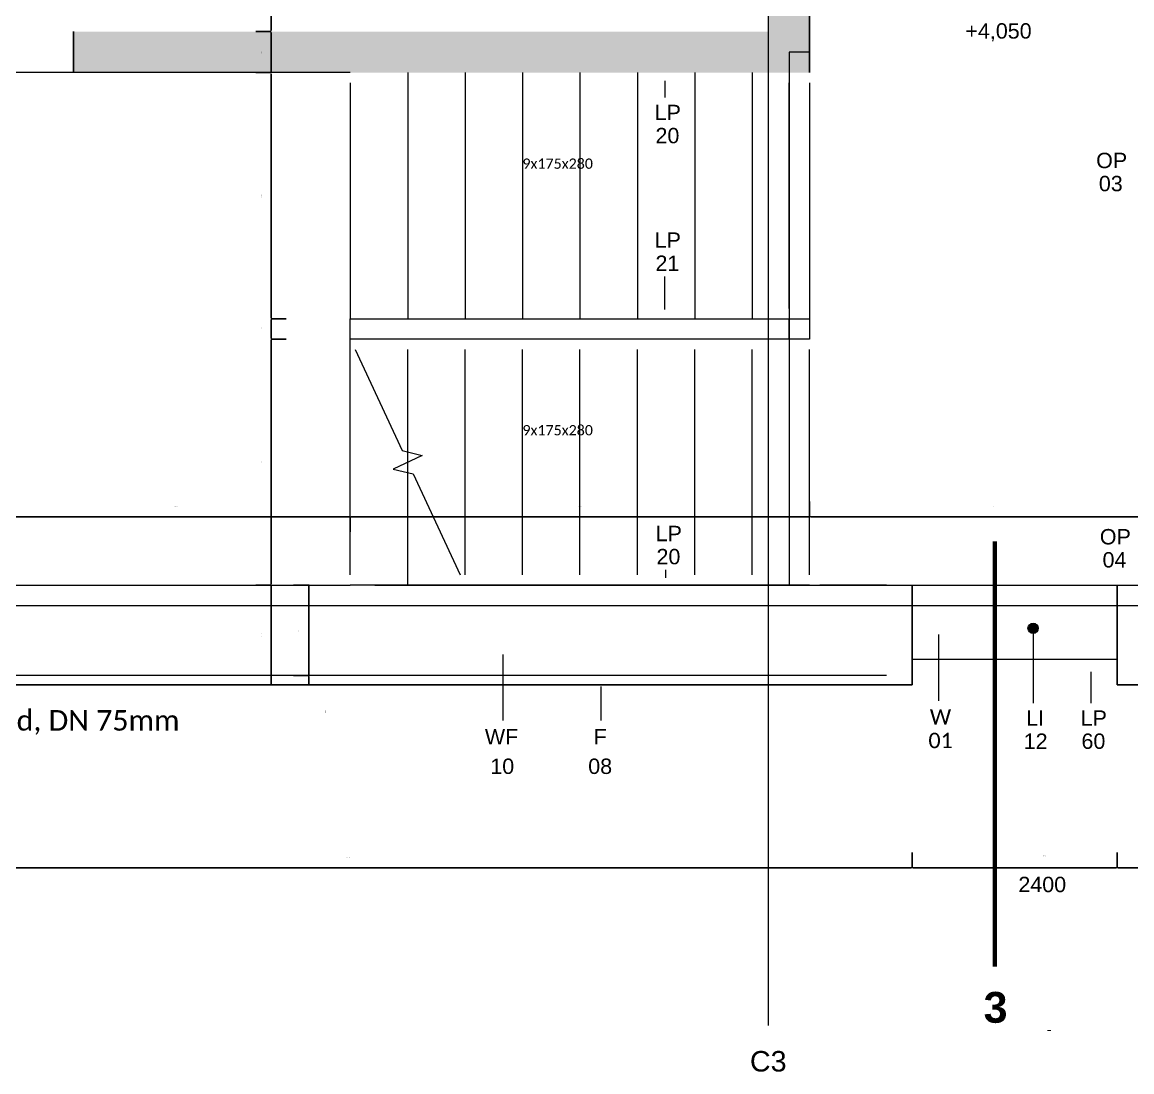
# Model space of a CAD drawing. Extents: x -47641 to 202, y -7675 to 12965.
# Drawn here: x -40475 to -35063, y -7675 to -2556 of the extents above; entities that cross this region are included whole.
import ezdxf

# ---------------------------------------------------------------- set-up
doc = ezdxf.new("R2010")
doc.units = 0
for name, color, linetype, lineweight in [('A-____-____-DIMS', 9, 'CONTINUOUS', 5), ('A-AREA-____-OTLN', 9, 'CONTINUOUS', 5), ('A-AREA-BNDY-OTLN', 9, 'CONTINUOUS', 5), ('A-FLOR-____-OTLN', 9, 'CONTINUOUS', 9), ('A-FLOR-HRAL-IDEN', 9, 'CONTINUOUS', 9), ('A-GENM-____-IDEN', 9, 'CONTINUOUS', 9), ('A-GLAZ-____-IDEN', 9, 'CONTINUOUS', 9), ('A-WALL-____-IDEN', 9, 'CONTINUOUS', 9), ('A-WALL-____-MCUT', 9, 'CONTINUOUS', 25), ('A-WALL-____-PATT', 9, 'CONTINUOUS', 25), ('G-____-____-DIMS', 9, 'CONTINUOUS', 5), ('G-____-____-SYMB', 9, 'CONTINUOUS', 9), ('G-____-____-TEXT', 9, 'CONTINUOUS', 5), ('I-WALL-____-MCUT', 9, 'CONTINUOUS', 25), ('S-GRID-____-IDEN', 9, 'CONTINUOUS', 9), ('S-GRID-____-OTLN', 9, 'CONTINUOUS', 5), ('S-STRS-____-MBND', 9, 'CONTINUOUS', 9), ('S-STRS-____-OTLN', 9, 'CONTINUOUS', 9)]:
    doc.layers.add(name, color=color, linetype=linetype, lineweight=lineweight)
doc.styles.add('Arial', font='Arial')
doc.styles.add('Arial_1', font='Arial_1')
doc.styles.add('Arial_2', font='Arial_2')
doc.styles.add('Arial_3', font='Arial_3')
doc.styles.add('Arial_B_1', font='Arial_B_1')
doc.styles.add('Calibri', font='Calibri')
doc.styles.add('Calibri_1', font='Calibri_1')
doc.styles.add('Calibri_2', font='Calibri_2')
doc.dimstyles.get("Standard").update_dxf_attribs({"dimtxt": 2.5, "dimasz": 2.5, "dimexe": 1.25, "dimexo": 0.625, "dimtad": 0, "dimtoh": 1, "dimdec": 4, "dimzin": 1, "dimdsep": 46, "dimtxsty": 'Standard', "dimcen": 0.09, "dimadec": 0, "dimazin": 0, "dimtfac": 1, "dimtdec": 4, "dimtofl": 0, "dimtmove": 0, "dimatfit": 3, "dimfxl": 1, "dimtolj": 1, "dimtzin": 0, "dimarcsym": 0})

# ---------------------------------------------------------------- blocks, each defined once
blk = doc.blocks.new('*D32')
at = {"layer": 'A-____-____-DIMS', "color": 0, "linetype": 'ByBlock', "lineweight": -2}
for p, q in [((-39151.7, -5301.8), (-39076.1, -5301.8)), ((-39077.3, -5736.8), (-39077.3, -5306.8)), ((-39151.7, -5741.8), (-39076.1, -5741.8))]:
    blk.add_line(p, q, dxfattribs=at)
for points in [[(-39077.3, -5301.8), (-39076.9, -5304.3), (-39077.7, -5304.3)], [(-39077.3, -5741.8), (-39077.7, -5739.3), (-39076.9, -5739.3)]]:
    blk.add_solid(points, dxfattribs=at)
at = {"layer": 'A-____-____-DIMS', "color": 0, "linetype": 'CONTINUOUS', "lineweight": -2, "insert": (-39125.6, -5521.8), "char_height": 2.5, "width": 14.167, "attachment_point": 5, "rotation": 90}
blk.add_mtext('440.0000', dxfattribs=at)
blk = doc.blocks.new('*D33')
at = {"layer": 'A-____-____-DIMS', "color": 0, "linetype": 'ByBlock', "lineweight": -2}
for p, q in [((-39151.7, -5741.8), (-39076.1, -5741.8)), ((-39151.7, -5786.8), (-39076.1, -5786.8)), ((-39077.3, -5781.8), (-39077.3, -5746.8))]:
    blk.add_line(p, q, dxfattribs=at)
for points in [[(-39077.3, -5741.8), (-39076.9, -5744.3), (-39077.7, -5744.3)], [(-39077.3, -5786.8), (-39077.7, -5784.3), (-39076.9, -5784.3)]]:
    blk.add_solid(points, dxfattribs=at)
at = {"layer": 'A-____-____-DIMS', "color": 0, "linetype": 'CONTINUOUS', "lineweight": -2, "insert": (-38995.1, -5919), "char_height": 2.5, "width": 11.944, "attachment_point": 5, "rotation": 90}
blk.add_mtext('45.0000', dxfattribs=at)
blk = doc.blocks.new('*D45')
at = {"layer": 'A-____-____-DIMS', "color": 0, "linetype": 'ByBlock', "lineweight": -2}
for p, q in [((-36134.9, -6605.3), (-36134.9, -6680.9)), ((-35134.9, -6605.3), (-35134.9, -6680.9)), ((-36129.9, -6679.6), (-35139.9, -6679.6))]:
    blk.add_line(p, q, dxfattribs=at)
for points in [[(-36134.9, -6679.6), (-36132.4, -6679.2), (-36132.4, -6680.1)], [(-35134.9, -6679.6), (-35137.4, -6680.1), (-35137.4, -6679.2)]]:
    blk.add_solid(points, dxfattribs=at)
at = {"layer": 'A-____-____-DIMS', "color": 0, "linetype": 'CONTINUOUS', "lineweight": -2, "insert": (-35491, -6622.3), "char_height": 2.5, "width": 15, "attachment_point": 5}
blk.add_mtext('1000.0000', dxfattribs=at)
blk = doc.blocks.new('*D95')
at = {"layer": 'A-____-____-DIMS', "color": 0, "linetype": 'ByBlock', "lineweight": -2}
for p, q in [((-35134.9, -6605.3), (-35134.9, -6680.9)), ((-31884.9, -6605.3), (-31884.9, -6680.9)), ((-35129.9, -6679.6), (-31889.9, -6679.6))]:
    blk.add_line(p, q, dxfattribs=at)
for points in [[(-35134.9, -6679.6), (-35132.4, -6679.2), (-35132.4, -6680.1)], [(-31884.9, -6679.6), (-31887.4, -6680.1), (-31887.4, -6679.2)]]:
    blk.add_solid(points, dxfattribs=at)
at = {"layer": 'A-____-____-DIMS', "color": 0, "linetype": 'CONTINUOUS', "lineweight": -2, "insert": (-33509.9, -6631.3), "char_height": 2.5, "width": 15.556, "attachment_point": 5}
blk.add_mtext('3250.0000', dxfattribs=at)
blk = doc.blocks.new('*D97')
at = {"layer": 'A-____-____-DIMS', "color": 0, "linetype": 'ByBlock', "lineweight": -2}
for p, q in [((-41634.9, -6605.3), (-41634.9, -6680.9)), ((-36134.9, -6605.3), (-36134.9, -6680.9)), ((-41629.9, -6679.6), (-36139.9, -6679.6))]:
    blk.add_line(p, q, dxfattribs=at)
for points in [[(-41634.9, -6679.6), (-41632.4, -6679.2), (-41632.4, -6680.1)], [(-36134.9, -6679.6), (-36137.4, -6680.1), (-36137.4, -6679.2)]]:
    blk.add_solid(points, dxfattribs=at)
at = {"layer": 'A-____-____-DIMS', "color": 0, "linetype": 'CONTINUOUS', "lineweight": -2, "insert": (-38884.9, -6631.3), "char_height": 2.5, "width": 15.556, "attachment_point": 5}
blk.add_mtext('5500.0000', dxfattribs=at)
blk = doc.blocks.new('*D214')
at = {"layer": 'A-____-____-DIMS', "color": 0, "linetype": 'ByBlock', "lineweight": -2}
for p, q in [((-36634.9, -4892.9), (-36634.9, -4968.5)), ((-34839.9, -4967.3), (-36629.9, -4967.3)), ((-34834.9, -5041.7), (-34834.9, -4966))]:
    blk.add_line(p, q, dxfattribs=at)
for points in [[(-36634.9, -4967.3), (-36632.4, -4966.9), (-36632.4, -4967.7)], [(-34834.9, -4967.3), (-34837.4, -4967.7), (-34837.4, -4966.9)]]:
    blk.add_solid(points, dxfattribs=at)
at = {"layer": 'A-____-____-DIMS', "color": 0, "linetype": 'CONTINUOUS', "lineweight": -2, "insert": (-35734.9, -4919), "char_height": 2.5, "width": 15, "attachment_point": 5}
blk.add_mtext('1800.0000', dxfattribs=at)
blk = doc.blocks.new('*D215')
at = {"layer": 'A-____-____-DIMS', "color": 0, "linetype": 'ByBlock', "lineweight": -2}
for p, q in [((-36634.9, -4892.9), (-36634.9, -4968.5)), ((-38874.9, -5041.7), (-38874.9, -4966)), ((-36639.9, -4967.3), (-38869.9, -4967.3))]:
    blk.add_line(p, q, dxfattribs=at)
for points in [[(-38874.9, -4967.3), (-38872.4, -4966.9), (-38872.4, -4967.7)], [(-36634.9, -4967.3), (-36637.4, -4967.7), (-36637.4, -4966.9)]]:
    blk.add_solid(points, dxfattribs=at)
at = {"layer": 'A-____-____-DIMS', "color": 0, "linetype": 'CONTINUOUS', "lineweight": -2, "insert": (-37754.9, -4919), "char_height": 2.5, "width": 15.833, "attachment_point": 5}
blk.add_mtext('2240.0000', dxfattribs=at)
blk = doc.blocks.new('*D216')
at = {"layer": 'A-____-____-DIMS', "color": 0, "linetype": 'ByBlock', "lineweight": -2}
for p, q in [((-40574.9, -5041.7), (-40574.9, -4966)), ((-38879.9, -4967.3), (-40569.9, -4967.3)), ((-38874.9, -5041.7), (-38874.9, -4966))]:
    blk.add_line(p, q, dxfattribs=at)
for points in [[(-40574.9, -4967.3), (-40572.4, -4966.9), (-40572.4, -4967.7)], [(-38874.9, -4967.3), (-38877.4, -4967.7), (-38877.4, -4966.9)]]:
    blk.add_solid(points, dxfattribs=at)
at = {"layer": 'A-____-____-DIMS', "color": 0, "linetype": 'CONTINUOUS', "lineweight": -2, "insert": (-39724.9, -4919), "char_height": 2.5, "width": 15, "attachment_point": 5}
blk.add_mtext('1700.0000', dxfattribs=at)
blk = doc.blocks.new('*D219')
at = {"layer": 'A-____-____-DIMS', "color": 0, "linetype": 'ByBlock', "lineweight": -2}
for p, q in [((-39335.8, -5301.8), (-39260.2, -5301.8)), ((-39261.4, -5781.8), (-39261.4, -5306.8)), ((-39335.8, -5786.8), (-39260.2, -5786.8))]:
    blk.add_line(p, q, dxfattribs=at)
for points in [[(-39261.4, -5301.8), (-39261, -5304.3), (-39261.8, -5304.3)], [(-39261.4, -5786.8), (-39261.8, -5784.3), (-39261, -5784.3)]]:
    blk.add_solid(points, dxfattribs=at)
at = {"layer": 'A-____-____-DIMS', "color": 0, "linetype": 'CONTINUOUS', "lineweight": -2, "insert": (-39309.7, -5544.3), "char_height": 2.5, "width": 13.889, "attachment_point": 5, "rotation": 90}
blk.add_mtext('485.0000', dxfattribs=at)
blk = doc.blocks.new('*D220')
at = {"layer": 'A-____-____-DIMS', "color": 0, "linetype": 'ByBlock', "lineweight": -2}
for p, q in [((-39187, -4102.2), (-39262.7, -4102.2)), ((-39261.4, -5296.8), (-39261.4, -4107.2)), ((-39335.8, -5301.8), (-39260.2, -5301.8))]:
    blk.add_line(p, q, dxfattribs=at)
for points in [[(-39261.4, -4102.2), (-39261, -4104.7), (-39261.8, -4104.7)], [(-39261.4, -5301.8), (-39261.8, -5299.3), (-39261, -5299.3)]]:
    blk.add_solid(points, dxfattribs=at)
at = {"layer": 'A-____-____-DIMS', "color": 0, "linetype": 'CONTINUOUS', "lineweight": -2, "insert": (-39309.7, -4702), "char_height": 2.5, "width": 14.444, "attachment_point": 5, "rotation": 90}
blk.add_mtext('1199.6000', dxfattribs=at)
blk = doc.blocks.new('*D221')
at = {"layer": 'A-____-____-DIMS', "color": 0, "linetype": 'ByBlock', "lineweight": -2}
for p, q in [((-39187, -4001.8), (-39262.7, -4001.8)), ((-39261.4, -4097.2), (-39261.4, -4006.8)), ((-39187, -4102.2), (-39262.7, -4102.2))]:
    blk.add_line(p, q, dxfattribs=at)
for points in [[(-39261.4, -4001.8), (-39261, -4004.3), (-39261.8, -4004.3)], [(-39261.4, -4102.2), (-39261.8, -4099.7), (-39261, -4099.7)]]:
    blk.add_solid(points, dxfattribs=at)
at = {"layer": 'A-____-____-DIMS', "color": 0, "linetype": 'CONTINUOUS', "lineweight": -2, "insert": (-39309.7, -4052), "char_height": 2.5, "width": 13.333, "attachment_point": 5, "rotation": 90}
blk.add_mtext('100.4000', dxfattribs=at)
blk = doc.blocks.new('*D222')
at = {"layer": 'A-____-____-DIMS', "color": 0, "linetype": 'ByBlock', "lineweight": -2}
for p, q in [((-39335.8, -2801.8), (-39260.2, -2801.8)), ((-39261.4, -3996.8), (-39261.4, -2806.8)), ((-39187, -4001.8), (-39262.7, -4001.8))]:
    blk.add_line(p, q, dxfattribs=at)
for points in [[(-39261.4, -2801.8), (-39261, -2804.3), (-39261.8, -2804.3)], [(-39261.4, -4001.8), (-39261.8, -3999.3), (-39261, -3999.3)]]:
    blk.add_solid(points, dxfattribs=at)
at = {"layer": 'A-____-____-DIMS', "color": 0, "linetype": 'CONTINUOUS', "lineweight": -2, "insert": (-39309.7, -3401.8), "char_height": 2.5, "width": 15, "attachment_point": 5, "rotation": 90}
blk.add_mtext('1200.0000', dxfattribs=at)
blk = doc.blocks.new('*D223')
at = {"layer": 'A-____-____-DIMS', "color": 0, "linetype": 'ByBlock', "lineweight": -2}
for p, q in [((-39335.8, -2601.8), (-39260.2, -2601.8)), ((-39261.4, -2796.8), (-39261.4, -2606.8)), ((-39335.8, -2801.8), (-39260.2, -2801.8))]:
    blk.add_line(p, q, dxfattribs=at)
for points in [[(-39261.4, -2601.8), (-39261, -2604.3), (-39261.8, -2604.3)], [(-39261.4, -2801.8), (-39261.8, -2799.3), (-39261, -2799.3)]]:
    blk.add_solid(points, dxfattribs=at)
at = {"layer": 'A-____-____-DIMS', "color": 0, "linetype": 'CONTINUOUS', "lineweight": -2, "insert": (-39309.7, -2701.8), "char_height": 2.5, "width": 13.611, "attachment_point": 5, "rotation": 90}
blk.add_mtext('200.0000', dxfattribs=at)
blk = doc.blocks.new('*D224')
at = {"layer": 'A-____-____-DIMS', "color": 0, "linetype": 'ByBlock', "lineweight": -2}
for p, q in [((-39335.8, -2341.8), (-39260.2, -2341.8)), ((-39261.4, -2596.8), (-39261.4, -2346.8)), ((-39335.8, -2601.8), (-39260.2, -2601.8))]:
    blk.add_line(p, q, dxfattribs=at)
for points in [[(-39261.4, -2341.8), (-39261, -2344.3), (-39261.8, -2344.3)], [(-39261.4, -2601.8), (-39261.8, -2599.3), (-39261, -2599.3)]]:
    blk.add_solid(points, dxfattribs=at)
at = {"layer": 'A-____-____-DIMS', "color": 0, "linetype": 'CONTINUOUS', "lineweight": -2, "insert": (-39309.7, -2471.8), "char_height": 2.5, "width": 13.611, "attachment_point": 5, "rotation": 90}
blk.add_mtext('260.0000', dxfattribs=at)

msp = doc.modelspace()

# ---------------------------------------------------------------- hatches: boundary and pattern name
at = {"layer": 'A-GENM-____-IDEN'}
h = msp.add_hatch(color=256, dxfattribs=at)
edge = h.paths.add_edge_path(flags=0)
edge.add_arc((-35544.93142, -5511.79436), 25, 0, 360)
at = {"layer": 'A-WALL-____-PATT', "lineweight": 9}
for points in [[(-36834.90222, -2801.79436), (-36634.90222, -2801.79436), (-36634.90222, -2226.79436), (-36834.90222, -2226.79436), (-36834.90222, -2601.79436)], [(-36834.90222, -2801.79436), (-36834.90222, -2601.79436), (-40224.90222, -2601.79436), (-40224.90222, -2801.79436), (-37313.92271, -2801.79436)]]:
    msp.add_hatch(color=256, dxfattribs=at).paths.add_polyline_path(points, flags=0)
at = {"layer": 'A-WALL-____-PATT', "lineweight": 5}
h = msp.add_hatch(dxfattribs=at)
h.set_pattern_fill('FP_1', color=256, style=0)
h.set_pattern_definition([])
h.paths.add_polyline_path([(-32449.90222, -5741.79436), (-32449.90222, -5301.79436), (-35134.93142, -5301.79436), (-35134.93142, -5741.79436), (-32734.90222, -5741.79436)], flags=0)
h.paths.add_polyline_path([(-36134.93142, -5741.79436), (-36134.93142, -5301.79436), (-41634.93142, -5301.79436), (-41634.93142, -5741.79436), (-37313.92271, -5741.79436)], flags=0)
h.paths.add_polyline_path([(-42634.93142, -5741.79436), (-42634.93142, -5301.79436), (-45274.90222, -5301.79436), (-45274.90222, -5741.79436), (-44100.55937, -5741.79436)], flags=0)
h.paths.add_polyline_path([(-32834.90222, -5740.13128), (-32834.90222, -5640.13128), (-32734.90222, -5640.13128), (-32734.90222, -5740.13128)], flags=0)
h.paths.add_polyline_path([(-41254.90222, -5740.13128), (-41254.90222, -5640.13128), (-41154.90222, -5640.13128), (-41154.90222, -5740.13128)], flags=0)
h.paths.add_polyline_path([(-44834.90222, -5740.13128), (-44834.90222, -5640.13128), (-44734.90222, -5640.13128), (-44734.90222, -5740.13128)], flags=0)
h = msp.add_hatch(dxfattribs=at)
h.set_pattern_fill('FP_4', color=256, style=0)
h.set_pattern_definition([])
h.paths.add_polyline_path([(-22949.90222, -5786.79436), (-22949.90222, -5741.79436), (-26634.93142, -5741.79436), (-26634.93142, -5786.79436), (-23740.64939, -5786.79436)], flags=0)
h.paths.add_polyline_path([(-27634.93142, -5786.79436), (-27634.93142, -5741.79436), (-28884.93142, -5741.79436), (-28884.93142, -5786.79436)], flags=0)
h.paths.add_polyline_path([(-29884.93142, -5786.79436), (-29884.93142, -5741.79436), (-30884.93142, -5741.79436), (-30884.93142, -5786.79436), (-30527.28605, -5786.79436)], flags=0)
h.paths.add_polyline_path([(-31884.93142, -5786.79436), (-31884.93142, -5741.79436), (-35134.93142, -5741.79436), (-35134.93142, -5786.79436), (-33920.60438, -5786.79436)], flags=0)
h.paths.add_polyline_path([(-36134.93142, -5786.79436), (-36134.93142, -5741.79436), (-41634.93142, -5741.79436), (-41634.93142, -5786.79436), (-37313.92271, -5786.79436)], flags=0)
h.paths.add_polyline_path([(-42634.93142, -5786.79436), (-42634.93142, -5741.79436), (-45274.90222, -5741.79436), (-45274.90222, -5786.79436), (-44100.55937, -5786.79436)], flags=0)

# ---------------------------------------------------------------- linework, layer by layer
at = {"layer": 'A-AREA-____-OTLN', "lineweight": 25}
for p, q in [((-36734.90222, -2852.19436), (-36734.90222, -3951.39436)), ((-36734.90222, -4001.39436), (-36734.90222, -4101.79436))]:
    msp.add_line(p, q, dxfattribs=at)
at = {"layer": 'A-AREA-BNDY-OTLN'}
msp.add_lwpolyline([(-40224.90222, -726.79436), (-40224.90222, -2226.79436), (-36634.90222, -2226.79436), (-36634.90222, -2701.79436), (-36734.90222, -2701.79436), (-36734.90222, -5301.79436), (-32699.90222, -5301.79436), (-32699.90222, -5261.79436), (-34834.90222, -5261.79436), (-34834.90222, -3301.79436), (-34834.90222, -2226.79436), (-33977.40222, -2226.79436), (-32699.90222, -2226.79436), (-32699.90222, -726.79436), (-34252.40222, -726.79436), (-36302.40222, -726.79436), (-36834.90222, -726.79436), (-37367.40222, -726.79436), (-37917.40222, -726.79436), (-38777.40222, -726.79436)], close=True, dxfattribs=at)
at = {"layer": 'A-FLOR-____-OTLN'}
for p, q in [((-36634.90222, -4001.84397), (-36634.90222, -4101.79436)), ((-36134.93142, -5661.79436), (-35134.93142, -5661.79436))]:
    msp.add_line(p, q, dxfattribs=at)
at = {"layer": 'A-FLOR-HRAL-IDEN'}
for p, q in [((-37340.62299, -2842.02784), (-37340.62299, -2923.62364)), ((-37340.62299, -3956.12439), (-37340.62299, -3796.07109)), ((-37335.69215, -5265.91009), (-37335.69215, -5226.89372)), ((-35263.09773, -5723.99711), (-35263.09773, -5877.08504))]:
    msp.add_line(p, q, dxfattribs=at)
at = {"layer": 'A-GENM-____-IDEN'}
msp.add_line((-35544.93142, -5511.79436), (-35544.93142, -5877.08504), dxfattribs=at)
msp.add_circle((-35544.93142, -5511.79436), 25, dxfattribs=at)
at = {"layer": 'A-GLAZ-____-IDEN'}
msp.add_line((-36006.67944, -5541.53916), (-36006.67944, -5866.07215), dxfattribs=at)
at = {"layer": 'A-WALL-____-IDEN'}
for p, q in [((-38130.48042, -5639.48454), (-38130.48042, -5961.42457)), ((-37652.93605, -5795.08889), (-37652.93605, -5961.42457))]:
    msp.add_line(p, q, dxfattribs=at)
at = {"layer": 'A-WALL-____-MCUT', "lineweight": 9}
for p, q in [((-40224.90222, -2601.79436), (-40224.90222, -2601.84397)), ((-36259.98103, -5741.79436), (-41634.93142, -5741.79436))]:
    msp.add_line(p, q, dxfattribs=at)
at = {"layer": 'A-WALL-____-MCUT'}
for p, q in [((-36634.55183, -5301.79436), (-38754.86016, -5301.79436)), ((-36259.98103, -5301.79436), (-36584.45262, -5301.79436)), ((-36134.93142, -5786.79436), (-36134.93142, -5301.79436)), ((-35134.93142, -5301.79436), (-35134.93142, -5786.79436)), ((-41634.93142, -5786.79436), (-36134.93142, -5786.79436)), ((-35134.93142, -5786.79436), (-31884.93142, -5786.79436))]:
    msp.add_line(p, q, dxfattribs=at)
at = {"layer": 'G-____-____-SYMB', "linetype": 'CONTINUOUS', "lineweight": 100}
msp.add_line((-35731.85053, -7161.72971), (-35731.85053, -5087.54622), dxfattribs=at)
at = {"layer": 'I-WALL-____-MCUT'}
for p, q in [((-36634.90222, -2801.73538), (-36634.90222, -2226.79436)), ((-40224.90222, -2801.79436), (-40224.90222, -2601.84397))]:
    msp.add_line(p, q, dxfattribs=at)
at = {"layer": 'S-GRID-____-OTLN', "linetype": 'CONTINUOUS', "lineweight": 9}
for p, q in [((-36834.90222, -6198.93533), (-36834.90222, 11487.43445)), ((-22634.82695, -5401.79436), (-46120.05674, -5401.79436)), ((-36834.90222, -7448.93533), (-36834.90222, -6198.93533))]:
    msp.add_line(p, q, dxfattribs=at)
at = {"layer": 'S-STRS-____-MBND'}
for p, q in [((-38874.90222, -2801.79436), (-40574.90222, -2801.79436)), ((-38594.90222, -2801.79436), (-38594.90222, -4001.79436)), ((-38594.90222, -2801.79436), (-38594.90222, -4001.79436)), ((-38314.90222, -2801.79436), (-38314.90222, -4001.79436)), ((-38314.90222, -2801.79436), (-38314.90222, -4001.79436)), ((-38034.90222, -2801.79436), (-38034.90222, -4001.79436)), ((-38034.90222, -2801.79436), (-38034.90222, -4001.79436)), ((-37754.90222, -2801.79436), (-37754.90222, -4001.79436)), ((-37754.90222, -2801.79436), (-37754.90222, -4001.79436)), ((-37474.90222, -2801.79436), (-37474.90222, -4001.79436)), ((-37474.90222, -2801.79436), (-37474.90222, -4001.79436)), ((-37194.90222, -2801.79436), (-37194.90222, -4001.79436)), ((-37194.90222, -2801.79436), (-37194.90222, -4001.79436)), ((-36914.90222, -2801.79436), (-36914.90222, -4001.79436)), ((-36914.90222, -2801.79436), (-36914.90222, -4001.79436)), ((-38874.90222, -2851.8346), (-38874.90222, -4001.79436)), ((-38874.90222, -2851.8346), (-38874.90222, -4001.79436)), ((-36634.90222, -2851.8346), (-36634.90222, -4001.79436)), ((-38874.90222, -4001.79436), (-36634.90222, -4001.79436)), ((-38874.90222, -4101.79436), (-38874.90222, -4001.79436)), ((-38874.68682, -4101.79436), (-38874.90222, -4101.79436)), ((-38874.90222, -5251.34475), (-38874.90222, -4101.79436)), ((-38874.90222, -5251.34475), (-38874.90222, -4101.79436)), ((-38594.90222, -4701.79436), (-38594.90222, -4651.56945)), ((-38594.90222, -4701.79436), (-38594.90222, -4651.56945)), ((-38594.90222, -5301.79436), (-38594.90222, -4752.01928)), ((-38594.90222, -5301.79436), (-38594.90222, -4752.01928)), ((-40574.90222, -5301.79436), (-38874.90222, -5301.79436)), ((-38874.90222, -5301.79436), (-38874.90222, -5301.44397)), ((-38874.90222, -5301.79436), (-38874.90222, -5301.44397)), ((-38754.90222, -5301.79436), (-38874.90222, -5301.79436))]:
    msp.add_line(p, q, dxfattribs=at)
at = {"layer": 'S-STRS-____-MBND', "linetype": 'CONTINUOUS', "lineweight": 5}
for p, q in [((-38851.18491, -4152.19436), (-38621.31587, -4645.15013)), ((-38621.31587, -4645.15013), (-38524.09693, -4668.77731)), ((-38524.09693, -4668.77731), (-38665.70752, -4734.81142)), ((-38665.70752, -4734.81142), (-38568.48858, -4758.4386)), ((-38568.48858, -4758.4386), (-38338.61954, -5251.39436))]:
    msp.add_line(p, q, dxfattribs=at)
at = {"layer": 'S-STRS-____-OTLN'}
for p, q in [((-38594.90222, -4101.79436), (-38874.68682, -4101.79436)), ((-38314.90222, -4101.79436), (-38594.90222, -4101.79436)), ((-38034.90222, -4101.79436), (-38314.90222, -4101.79436)), ((-37754.90222, -4101.79436), (-38034.90222, -4101.79436)), ((-37474.90222, -4101.79436), (-37754.90222, -4101.79436)), ((-37194.90222, -4101.79436), (-37474.90222, -4101.79436)), ((-36914.90222, -4101.79436), (-37194.90222, -4101.79436)), ((-36634.90222, -4101.79436), (-36914.90222, -4101.79436)), ((-38594.90222, -4651.56945), (-38594.90222, -4152.19436)), ((-38314.90222, -5251.39436), (-38314.90222, -4152.19436)), ((-38034.90222, -5251.39436), (-38034.90222, -4152.19436)), ((-37754.90222, -5251.39436), (-37754.90222, -4152.19436)), ((-37474.90222, -5251.39436), (-37474.90222, -4152.19436)), ((-37194.90222, -5251.39436), (-37194.90222, -4152.19436)), ((-36914.90222, -5251.39436), (-36914.90222, -4152.19436)), ((-36634.90222, -5251.39436), (-36634.90222, -4152.19436)), ((-38594.90222, -4752.01928), (-38594.90222, -4701.79436))]:
    msp.add_line(p, q, dxfattribs=at)
at = {"layer": 'S-STRS-____-OTLN', "linetype": 'CONTINUOUS'}
for p, q in [((-38594.90222, -4651.56945), (-38594.90222, -4152.19436)), ((-38314.90222, -5251.39436), (-38314.90222, -4152.19436)), ((-38034.90222, -5251.39436), (-38034.90222, -4152.19436)), ((-37754.90222, -5251.39436), (-37754.90222, -4152.19436)), ((-37474.90222, -5251.39436), (-37474.90222, -4152.19436)), ((-37194.90222, -5251.39436), (-37194.90222, -4152.19436)), ((-36914.90222, -5251.39436), (-36914.90222, -4152.19436)), ((-36634.90222, -5251.39436), (-36634.90222, -4152.19436)), ((-38594.90222, -4752.01928), (-38594.90222, -4701.79436))]:
    msp.add_line(p, q, dxfattribs=at)

# ---------------------------------------------------------------- texts
at = {"layer": 'A-FLOR-HRAL-IDEN', "lineweight": 5, "char_height": 75, "attachment_point": 1, "style": 'Arial_2'}
for s, insert, width in [('LP', (-37390.43474, -2958.52084), 100), ('20', (-37386.43474, -3071.24241), 91.6666667), ('LP', (-37390.43474, -3580.96829), 100), ('21', (-37386.43474, -3693.68986), 75), ('LP', (-37385.5039, -5011.79092), 100), ('20', (-37381.5039, -5124.51249), 91.6666667), ('LP', (-35312.90948, -5911.98224), 100), ('60', (-35308.90948, -6024.70381), 91.6666667)]:
    msp.add_mtext(s, dxfattribs=dict(at, insert=insert, width=width))
at = {"layer": 'A-GENM-____-IDEN', "lineweight": 5, "char_height": 75, "attachment_point": 1, "style": 'Arial_2'}
for s, insert, width in [('OP', (-35237.34841, -3192.47506), 108.3333333), ('03', (-35224.14841, -3305.19663), 91.6666667), ('OP', (-35219.3224, -5027.47021), 108.3333333), ('04', (-35206.1224, -5140.19178), 100), ('LI', (-35578.74317, -5911.98224), 58.3333333), ('12', (-35590.74317, -6024.70381), 75)]:
    msp.add_mtext(s, dxfattribs=dict(at, insert=insert, width=width))
at = {"layer": 'A-GLAZ-____-IDEN', "lineweight": 5, "char_height": 75, "attachment_point": 1}
for s, insert, width, style in [('W', (-36048.49119, -5906.82736), 66.6666667, 'Calibri_2'), ('01', (-36055.09119, -6021.11006), 75, 'Calibri_2'), ('2400', (-35616.67944, -6723.42699), 216.6666667, 'Arial_1')]:
    msp.add_mtext(s, dxfattribs=dict(at, insert=insert, width=width, style=style))
at = {"layer": 'A-WALL-____-IDEN', "lineweight": 5, "char_height": 75, "attachment_point": 1, "style": 'Arial_1'}
for s, insert, width in [('WF', (-38218.45264, -6002.48577), 139.5833333), ('F', (-37687.90827, -6002.48577), 33.3333333), ('10', (-38191.95264, -6146.9994), 75), ('08', (-37714.40827, -6146.9994), 91.6666667)]:
    msp.add_mtext(s, dxfattribs=dict(at, insert=insert, width=width))
at = {"layer": 'G-____-____-DIMS', "lineweight": 9, "insert": (-35875.25002, -2560.78199), "char_height": 75, "width": 304.1666667, "attachment_point": 1, "style": 'Arial_1'}
msp.add_mtext('+4,050', dxfattribs=at)
at = {"layer": 'G-____-____-SYMB', "linetype": 'CONTINUOUS', "lineweight": 5, "attachment_point": 1}
for s, insert, char_height, width, style in [('\\fArial|b1|i0|c0|p34|;3', (-35786.02745, -7285.10791), 150, 1808.3333333, 'Arial_B_1'), ('-', (-35478.37691, -7442.10656), 50, 22.2222222, 'Arial_3')]:
    msp.add_mtext(s, dxfattribs=dict(at, insert=insert, char_height=char_height, width=width, style=style))
at = {"layer": 'G-____-____-TEXT', "color": 7, "lineweight": 9, "attachment_point": 1}
for s, insert, char_height, width, style in [('9x175x280', (-38035.40626, -3220.55686), 50, 322.2222222, 'Calibri_1'), ('9x175x280', (-38035.40626, -4520.55686), 50, 322.2222222, 'Calibri_1'), ('ťový svod, DN 75mm', (-41027.91697, -5910.80386), 100, 1841.7047639, 'Calibri')]:
    msp.add_mtext(s, dxfattribs=dict(at, insert=insert, char_height=char_height, width=width, style=style))
at = {"layer": 'S-GRID-____-IDEN', "lineweight": 5, "insert": (-36925.76013, -7573.20946), "char_height": 100, "width": 122.2222222, "attachment_point": 1, "style": 'Arial'}
msp.add_mtext('C3', dxfattribs=at)

# ---------------------------------------------------------------- dimensions: what is measured, and where the dimension line sits
at = {"layer": 'A-____-____-DIMS', "lineweight": 9}
for base, p1, p2, picture, middle in [((-39261.40456, -2341.79436), (-39336.40456, -2601.79436), (-39336.40456, -2341.79436), '*D224', (-39309.69753, -2471.79436)), ((-39261.40456, -2601.79436), (-39336.40456, -2801.79436), (-39336.40456, -2601.79436), '*D223', (-39309.69753, -2701.79436)), ((-39261.40456, -2801.79436), (-39186.40456, -4001.79436), (-39336.40456, -2801.79436), '*D222', (-39309.69753, -3401.79436)), ((-39261.40456, -4001.79436), (-39186.40456, -4102.19436), (-39186.40456, -4001.79436), '*D221', (-39309.69753, -4051.99436)), ((-39261.40456, -4102.19436), (-39336.40456, -5301.79436), (-39186.40456, -4102.19436), '*D220', (-39309.69753, -4701.99436)), ((-39261.40456, -5301.79436), (-39336.40456, -5786.79436), (-39336.40456, -5301.79436), '*D219', (-39309.69753, -5544.29436)), ((-39077.33326, -5301.79436), (-39152.33326, -5741.79436), (-39152.33326, -5301.79436), '*D32', (-39125.62624, -5521.79436)), ((-39077.33326, -5741.79436), (-39152.33326, -5786.79436), (-39152.33326, -5741.79436), '*D33', (-38995.07728, -5918.98512))]:
    dim = msp.add_linear_dim(base=base, p1=p1, p2=p2, angle=90, dimstyle='Standard', dxfattribs=at)
    dim.commit()
    dim.dimension.update_dxf_attribs({"geometry": picture, "text_midpoint": middle})
for base, p1, p2, picture, middle in [((-40574.90222, -4967.28471), (-38874.90222, -5042.28471), (-40574.90222, -5042.28471), '*D216', (-39724.90222, -4918.99174)), ((-38874.90222, -4967.28471), (-36634.90222, -4892.28471), (-38874.90222, -5042.28471), '*D215', (-37754.90222, -4918.99174)), ((-36634.90222, -4967.28471), (-34834.90222, -5042.28471), (-36634.90222, -4892.28471), '*D214', (-35734.90222, -4918.99174)), ((-36134.93142, -6679.64071), (-41634.93142, -6604.64071), (-36134.93142, -6604.64071), '*D97', (-38884.93142, -6631.34773)), ((-35134.93142, -6679.64071), (-36134.93142, -6604.64071), (-35134.93142, -6604.64071), '*D45', (-35490.99495, -6622.27348)), ((-31884.93142, -6679.64071), (-35134.93142, -6604.64071), (-31884.93142, -6604.64071), '*D95', (-33509.93142, -6631.32215))]:
    dim = msp.add_linear_dim(base=base, p1=p1, p2=p2, dimstyle='Standard', dxfattribs=at)
    dim.commit()
    dim.dimension.update_dxf_attribs({"geometry": picture, "text_midpoint": middle})

doc.saveas('drawing.dxf')
